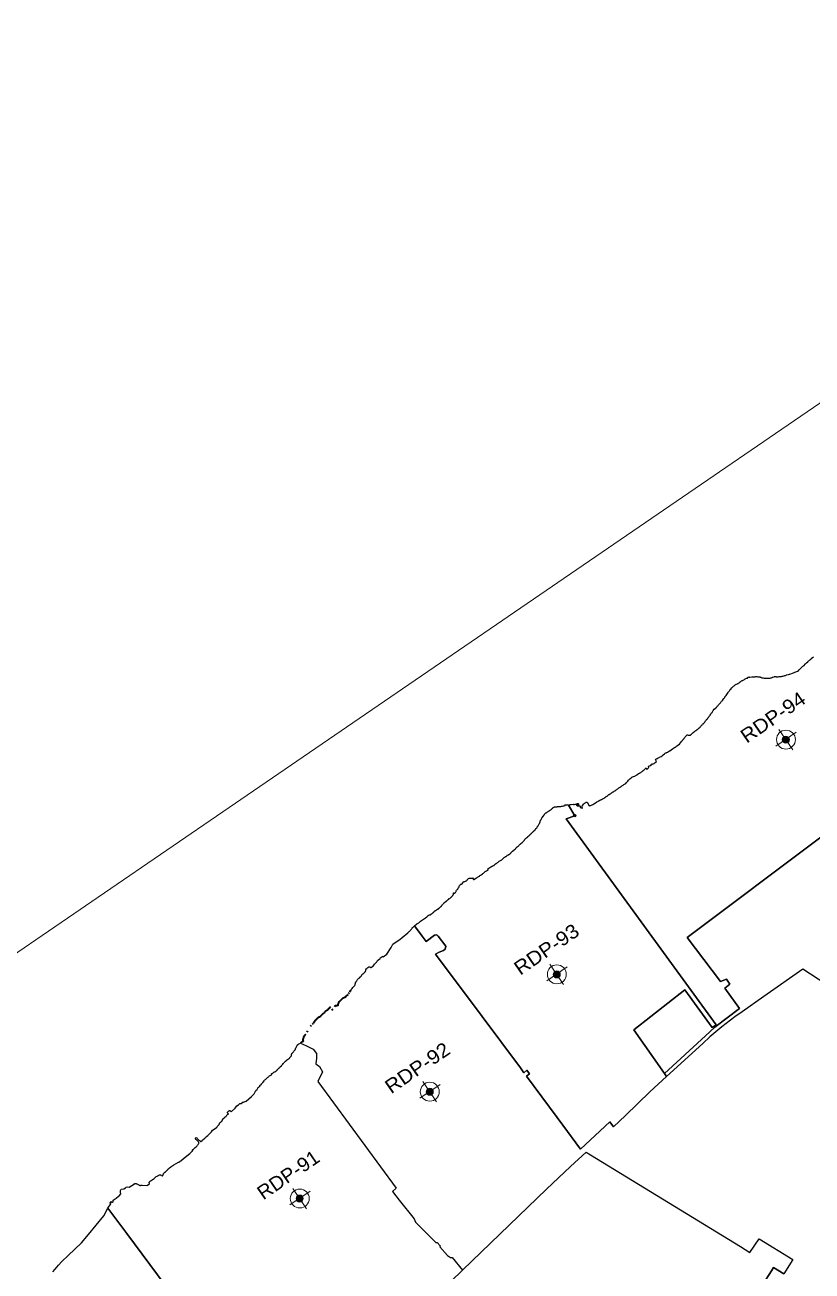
# Model space of a CAD drawing. Header units: metres. Extents: x 263924 to 318888, y 5017073 to 5064560.
# Drawn here: x 294678 to 301402, y 5053909 to 5064560 of the extents above; entities that cross this region are included whole.
import ezdxf

# ---------------------------------------------------------------- set-up
doc = ezdxf.new("R2010")
doc.units = ezdxf.units.M
doc.header["$LTSCALE"] = 38
doc.header["$PDMODE"] = 32
doc.header["$PDSIZE"] = 19
doc.linetypes.add('DOTTED', pattern=[1.5, 0.3, -1.2])
for name, color, linetype, lineweight in [('1', 7, 'Continuous', 25), ('60', 7, 'Continuous', 13), ('61', 7, 'Continuous', 13)]:
    doc.layers.add(name, color=color, linetype=linetype, lineweight=lineweight)
doc.layers.add('6', color=7, linetype='Continuous')

msp = doc.modelspace()

# ---------------------------------------------------------------- hatches: boundary and pattern name
at = {"layer": '61'}
for points in [[(301203.1, 5058468.13, 1), (301152.75, 5058433.8, 1)], [(299245.9, 5056462.22, 1), (299195.54, 5056427.89, 1)], [(298160.8, 5055459.04, 1), (298110.44, 5055424.71, 1)], [(297049.96, 5054546.07, 1), (296999.6, 5054511.74, 1)]]:
    msp.add_hatch(color=256, dxfattribs=at).paths.add_polyline_path(points)

# ---------------------------------------------------------------- linework, layer by layer
at = {"layer": '1'}
msp.add_line((299321.89, 5057892.52), (299374.36, 5057801.11), dxfattribs=at)
for points in [[(301161.39, 5058995.84), (301164.09, 5058996.74), (301169.29, 5058998.84), (301174.39, 5059000.34), (301179.39, 5059002.34), (301184.49, 5059004.34), (301200.79, 5059008.54), (301209.19, 5059010.14), (301211.79, 5059010.94), (301219.09, 5059013.64), (301235.29, 5059020.34), (301243.89, 5059023.24), (301253.99, 5059026.94), (301261.89, 5059030.24), (301271.59, 5059033.74), (301276.79, 5059035.54), (301279.29, 5059036.94), (301282.59, 5059038.64), (301284.89, 5059040.64), (301289.19, 5059046.84), (301291.69, 5059049.74), (301294.29, 5059051.84), (301314.55, 5059069.86), (301324, 5059079.77), (301332.97, 5059086.38), (301341.7, 5059095.12), (301345.95, 5059102.2), (301353.75, 5059107.63), (301365.08, 5059115.19), (301369.32, 5059120.86), (301375.23, 5059125.1), (301382.78, 5059132.42), (301390.34, 5059136.67), (301393.88, 5059143.99), (301412.53, 5059158.63)], [(303279.35, 5059097.22), (303280.95, 5058995.42), (303281.43, 5058965.08), (303244.71, 5058952.05), (303237.29, 5058992.68), (303249.81, 5058998.61), (303251.58, 5059088.43), (303197.67, 5059071.36), (303057.76, 5058984.98), (302880.21, 5058840.02), (302547.84, 5058552.37), (301488.52, 5057627.31), (300333.51, 5056759.39), (300618.68, 5056384.2), (300670.68, 5056402.9), (300698.28, 5056362.59), (300656.79, 5056328.54), (300782.6, 5056154.83), (300571.73, 5055994.97), (300490.58, 5055919.65), (300139.93, 5055597.63), (299878.93, 5055971.77), (300314.39, 5056313.89)], [(300949.69, 5058988.44), (300952.29, 5058987.94), (300954.99, 5058986.84), (300957.59, 5058986.04), (300962.59, 5058984.74), (300967.19, 5058982.74), (300972.29, 5058980.84), (300978.09, 5058979.54), (300983.89, 5058978.64), (300992.19, 5058977.74), (300999.79, 5058977.74), (301004.89, 5058977.54), (301010.49, 5058976.44), (301013.49, 5058976.34), (301019.39, 5058976.54), (301027.89, 5058976.14), (301033.59, 5058976.34), (301044.99, 5058977.34), (301050.09, 5058978.24), (301052.59, 5058979.04), (301054.99, 5058980.04), (301059.99, 5058982.74), (301062.79, 5058983.94), (301065.59, 5058984.84), (301078.39, 5058989.44), (301081.19, 5058989.84), (301087.09, 5058989.94), (301092.69, 5058989.74), (301095.59, 5058989.14), (301098.59, 5058988.24), (301101.19, 5058987.74), (301106.09, 5058987.94), (301110.99, 5058988.94), (301119.59, 5058990.44), (301127.49, 5058991.54), (301130.49, 5058991.64), (301139.19, 5058992.14), (301147.59, 5058993.34), (301153.19, 5058994.74), (301161.39, 5058995.84)], [(300590.09, 5058734.64), (300591.49, 5058736.34), (300596.09, 5058741.14), (300598.89, 5058744.54), (300601.49, 5058747.84), (300605.89, 5058752.64), (300610.29, 5058757.54), (300619.69, 5058766.94), (300622.59, 5058770.24), (300625.09, 5058773.94), (300628.99, 5058779.24), (300633.29, 5058784.24), (300638.09, 5058788.84), (300639.49, 5058790.54), (300648.99, 5058803.14), (300655.19, 5058812.34), (300657.49, 5058815.94), (300663.79, 5058824.44), (300667.59, 5058829.64), (300678.99, 5058845.94), (300684.09, 5058853.04), (300687.59, 5058858.64), (300695.49, 5058868.74), (300699.19, 5058874.34), (300700.59, 5058876.04), (300706.49, 5058882.74), (300715.99, 5058895.04), (300718.89, 5058898.04), (300723.89, 5058901.54), (300728.19, 5058906.14), (300731.49, 5058909.24), (300736.69, 5058912.64), (300744.79, 5058919.34), (300749.69, 5058923.14), (300753.09, 5058925.44), (300754.99, 5058926.34), (300763.29, 5058929.24), (300765.59, 5058929.54), (300767.79, 5058930.04), (300769.59, 5058930.94)], [(300769.59, 5058930.94), (300771.09, 5058932.34), (300772.69, 5058933.54), (300777.99, 5058937.94), (300786.69, 5058944.34), (300790.19, 5058946.64), (300791.99, 5058948.04), (300793.79, 5058949.14), (300799.29, 5058953.04), (300805.19, 5058956.34), (300809.69, 5058957.84), (300813.79, 5058959.44), (300817.79, 5058961.54), (300823.59, 5058965.34), (300831.39, 5058970.34), (300841.44, 5058975.49), (300849.89, 5058978.04), (300851.99, 5058980.14), (300853.59, 5058982.44), (300855.69, 5058984.84), (300858.29, 5058986.34), (300860.69, 5058986.74), (300863.39, 5058986.64), (300866.29, 5058985.74), (300868.89, 5058985.34), (300871.39, 5058985.54), (300887.59, 5058988.04), (300892.99, 5058988.54), (300898.69, 5058988.54), (300906.89, 5058987.74), (300912.19, 5058987.54), (300915.09, 5058988.14), (300920.89, 5058990.04), (300923.09, 5058991.44), (300925.69, 5058991.54), (300928.59, 5058991.34), (300931.09, 5058990.84), (300938.69, 5058988.84), (300941.59, 5058988.54), (300949.69, 5058988.44)], [(300478.49, 5058593.33), (300479.99, 5058595.04), (300484.49, 5058599.33), (300485.99, 5058601.54), (300486.59, 5058603.63), (300487.39, 5058605.63), (300491.09, 5058610.74), (300492.39, 5058612.33), (300493.89, 5058614.44), (300498.59, 5058619.94), (300500.89, 5058623.33), (300504.29, 5058626.74), (300507.09, 5058630.33), (300508.59, 5058631.94), (300510.29, 5058633.44), (300512.09, 5058635.54), (300516.29, 5058641.04), (300517.09, 5058643.04), (300518.49, 5058644.84), (300520.39, 5058646.84), (300522.39, 5058648.54), (300525.89, 5058654.14), (300530.89, 5058661.54), (300535.99, 5058668.84), (300540.29, 5058674.04), (300543.69, 5058679.54), (300547.29, 5058684.74), (300551.39, 5058689.94), (300555.29, 5058695.04), (300556.79, 5058699.04), (300557.89, 5058700.84), (300566.49, 5058710.64), (300575.69, 5058719.64), (300579.09, 5058721.94), (300582.79, 5058723.94), (300584.39, 5058725.24), (300585.79, 5058726.94), (300588.09, 5058730.64), (300588.99, 5058732.74), (300590.09, 5058734.64)], [(300363.19, 5058490.33), (300368.39, 5058495.53), (300369.99, 5058497.63), (300371.79, 5058498.93), (300373.99, 5058500.13), (300375.79, 5058501.93), (300377.49, 5058503.93), (300379.39, 5058505.63), (300384.59, 5058509.03), (300386.09, 5058510.93), (300387.29, 5058512.83), (300388.69, 5058514.43), (300390.39, 5058515.63), (300396.09, 5058518.63), (300397.79, 5058519.83), (300401.29, 5058522.83), (300406.69, 5058526.43), (300409.99, 5058528.83), (300411.99, 5058530.63), (300415.69, 5058533.13), (300418.99, 5058536.03), (300420.49, 5058537.73), (300425.49, 5058542.03), (300433.89, 5058548.93), (300437.29, 5058551.93), (300445.29, 5058559.23), (300448.29, 5058562.54), (300449.69, 5058564.33), (300454.29, 5058568.83), (300457.99, 5058572.74), (300459.49, 5058574.13), (300461.59, 5058575.74), (300463.79, 5058579.24), (300466.79, 5058582.94), (300469.79, 5058586.04), (300471.89, 5058587.74), (300473.39, 5058589.24), (300475.69, 5058589.54), (300477.09, 5058591.24), (300478.49, 5058593.33)], [(300087.59, 5058295.33), (300095.34, 5058299.82), (300099.69, 5058301.33), (300111.29, 5058307.83), (300120.09, 5058313.73), (300129.09, 5058321.73), (300139.69, 5058330.03), (300146.69, 5058335.43), (300153.09, 5058339.33), (300157.09, 5058339.33), (300158.79, 5058340.73), (300166.49, 5058344.63), (300175.69, 5058349.83), (300182.59, 5058354.53), (300186.59, 5058356.73), (300208.99, 5058372.33), (300226.59, 5058385.53), (300232.79, 5058387.33), (300241.89, 5058394.13), (300247.59, 5058397.73), (300267.99, 5058414.03), (300277.39, 5058423.03), (300285.19, 5058434.93), (300293.69, 5058445.43), (300295.39, 5058447.33), (300297.29, 5058449.13), (300303.39, 5058456.33), (300304.89, 5058458.43), (300307.69, 5058461.53), (300310.19, 5058465.23), (300314.49, 5058470.53), (300317.99, 5058474.03), (300323.99, 5058480.43), (300327.69, 5058485.83), (300329.09, 5058487.33), (300334.29, 5058492.23), (300338.39, 5058492.53), (300343.89, 5058490.53), (300357.49, 5058488.43), (300363.19, 5058490.33)], [(299886.49, 5058140.23), (299891.39, 5058142.93), (299896.19, 5058145.83), (299901.19, 5058148.13), (299903.59, 5058149.53), (299905.89, 5058151.13), (299916.79, 5058160.43), (299919.19, 5058161.63), (299926.99, 5058164.23), (299929.59, 5058165.33), (299933.69, 5058168.03), (299938.39, 5058170.93), (299945.29, 5058175.73), (299949.69, 5058179.53), (299955.99, 5058185.63), (299958.39, 5058187.43), (299960.99, 5058188.93), (299963.29, 5058190.53), (299973.39, 5058198.93), (299978.99, 5058204.53), (299985.24, 5058209.18), (299991.59, 5058197.13), (300007.99, 5058212.53), (300003.99, 5058221.03), (300010.79, 5058227.03), (300021.59, 5058231.23), (300022.79, 5058228.53), (300028.59, 5058235.83), (300034.49, 5058240.93), (300032.39, 5058245.93), (300034.79, 5058247.13), (300038.19, 5058240.53), (300052.09, 5058248.83), (300060.09, 5058255.13), (300061.89, 5058256.13), (300072.19, 5058264.33), (300065.39, 5058281.73), (300067.79, 5058283.93), (300079.39, 5058290.83), (300087.59, 5058295.33)], [(299709.09, 5058010.03), (299711.69, 5058011.33), (299716.79, 5058013.33), (299718.86, 5058014.67), (299722.19, 5058017.43), (299728.59, 5058021.83), (299732.89, 5058025.23), (299735.89, 5058026.93), (299743.69, 5058032.33), (299751.59, 5058038.33), (299757.69, 5058042.53), (299764.09, 5058046.53), (299766.19, 5058048.23), (299772.09, 5058052.13), (299776.39, 5058055.23), (299781.29, 5058058.23), (299787.69, 5058062.73), (299793.59, 5058067.23), (299797.99, 5058069.93), (299800.19, 5058071.43), (299805.39, 5058074.63), (299807.49, 5058075.53), (299809.39, 5058077.43), (299816.79, 5058085.23), (299822.59, 5058091.93), (299826.99, 5058097.73), (299833.89, 5058104.93), (299835.29, 5058106.73), (299839.29, 5058111.53), (299840.99, 5058113.03), (299844.89, 5058116.03), (299847.19, 5058117.33), (299854.19, 5058122.33), (299856.29, 5058124.13), (299858.29, 5058126.13), (299862.49, 5058129.63), (299867.59, 5058132.93), (299870.39, 5058134.33), (299875.89, 5058136.63), (299886.49, 5058140.23)], [(299553.59, 5057911.72), (299555.7, 5057913.12), (299557.7, 5057915.22), (299562.09, 5057917.92), (299564.09, 5057919.42), (299571.4, 5057923.73), (299575.79, 5057926.53), (299578.29, 5057927.93), (299581.4, 5057928.63), (299588.19, 5057932.93), (299598.09, 5057937.43), (299600.49, 5057938.73), (299605.49, 5057940.73), (299608.59, 5057941.23), (299613.39, 5057944.53), (299618.29, 5057947.93), (299621.39, 5057948.83), (299624.89, 5057951.03), (299630.99, 5057956.03), (299633.19, 5057957.53), (299637.69, 5057960.13), (299641.69, 5057963.73), (299643.59, 5057965.03), (299650.29, 5057969.13), (299651.59, 5057970.83), (299653.59, 5057972.33), (299655.89, 5057973.63), (299666.89, 5057981.23), (299670.79, 5057983.53), (299675.39, 5057986.83), (299677.79, 5057988.33), (299680.09, 5057989.33), (299682.39, 5057990.63), (299686.99, 5057994.33), (299689.49, 5057995.93), (299693.59, 5057998.83), (299697.39, 5058002.03), (299702.39, 5058004.93), (299704.19, 5058006.43), (299709.09, 5058010.03)], [(299053.09, 5057703.62), (299054, 5057705.82), (299055.5, 5057707.72), (299056.9, 5057710.12), (299059.7, 5057713.82), (299061.2, 5057715.32), (299068, 5057724.82), (299068.59, 5057727.32), (299071.2, 5057732.22), (299073.79, 5057735.92), (299074.5, 5057738.22), (299075.4, 5057740.32), (299078.2, 5057749.62), (299079.59, 5057751.72), (299079.5, 5057753.92), (299080.4, 5057756.22), (299082.5, 5057760.62), (299083.4, 5057762.82), (299084.59, 5057765.02), (299086.09, 5057766.72), (299087.5, 5057768.92), (299090.29, 5057775.62), (299092.5, 5057779.62), (299093.5, 5057781.72), (299094.2, 5057783.82), (299095.5, 5057785.72), (299098.5, 5057789.62), (299104.4, 5057796.12), (299107.2, 5057798.62), (299108.7, 5057801.52), (299110, 5057803.32), (299110.9, 5057805.22), (299112.29, 5057807.12), (299113.5, 5057809.32), (299115.09, 5057811.72), (299116.7, 5057813.72), (299119.79, 5057817.02), (299120.9, 5057818.82), (299123.79, 5057822.02), (299127.59, 5057825.02)], [(299127.59, 5057825.02), (299129.79, 5057826.22), (299132.2, 5057827.62), (299134.29, 5057828.42), (299136.7, 5057829.62), (299138.5, 5057830.82), (299141.79, 5057833.92), (299146.89, 5057837.92), (299150.89, 5057840.52), (299154.59, 5057842.42), (299159.89, 5057845.52), (299161.99, 5057846.92), (299164.89, 5057848.02), (299170.19, 5057851.62), (299175.89, 5057855.82), (299177.39, 5057857.92), (299178.79, 5057859.42), (299182.49, 5057862.62), (299185.89, 5057865.92), (299187.59, 5057867.82), (299190.49, 5057870.72), (299192.19, 5057872.02), (299193.69, 5057873.52), (299195.79, 5057874.62), (299198.19, 5057875.62), (299200.99, 5057876.12), (299203.79, 5057876.22), (299208.59, 5057876.22), (299215.79, 5057877.12), (299218.39, 5057877.72), (299221.29, 5057877.52), (299223.29, 5057878.32), (299225.29, 5057878.62), (299229.49, 5057878.52), (299232.19, 5057879.02), (299234.29, 5057879.02), (299239.29, 5057879.72), (299241.49, 5057879.52), (299245.39, 5057879.52), (299247.69, 5057879.92)], [(299247.69, 5057879.92), (299252.29, 5057879.12), (299254.49, 5057879.62), (299262.29, 5057881.72), (299269.69, 5057883.42), (299277.89, 5057884.42), (299285.09, 5057886.62), (299292.29, 5057889.02), (299288.59, 5057894.02), (299294.49, 5057894.72), (299299.69, 5057894.92), (299302.69, 5057894.52), (299305.39, 5057893.82), (299308.09, 5057893.92), (299310.69, 5057894.42), (299312.99, 5057894.12), (299315.09, 5057893.42), (299317.49, 5057892.72), (299319.69, 5057892.42), (299321.89, 5057892.52)], [(300314.39, 5056313.89), (300548.32, 5055990.66), (300581.44, 5056014.65), (299302.36, 5057773.46), (299374.36, 5057801.11), (299321.89, 5057892.52), (299327.79, 5057893.52), (299332.59, 5057894.92), (299335.29, 5057895.72), (299338.09, 5057896.32), (299343.99, 5057897.92), (299360.09, 5057899.32), (299363.69, 5057898.32), (299366.59, 5057897.82), (299369.29, 5057897.72), (299371.99, 5057898.02), (299377.59, 5057899.12), (299383.39, 5057900.72), (299388.89, 5057902.22), (299391.29, 5057903.02), (299393.49, 5057904.02), (299398.39, 5057905.52), (299400.79, 5057905.82), (299404.09, 5057905.22), (299405.99, 5057902.92), (299406.09, 5057899.82), (299406.49, 5057895.02), (299405.99, 5057891.42), (299403.89, 5057890.62), (299401.29, 5057891.82), (299400.29, 5057893.82), (299398.59, 5057896.52), (299395.59, 5057897.72), (299392.99, 5057897.52), (299390.69, 5057895.82), (299390.19, 5057893.52), (299390.79, 5057891.02), (299392.39, 5057888.82), (299394.69, 5057886.82), (299397.09, 5057885.82)], [(299397.09, 5057885.82), (299405, 5057884.32), (299410, 5057884.52), (299412.9, 5057884.72), (299415.5, 5057885.22), (299418.2, 5057884.92), (299420.4, 5057882.82), (299421, 5057879.92), (299420.79, 5057876.52), (299421.7, 5057873.72), (299423.79, 5057871.52), (299426.2, 5057869.72), (299431.4, 5057867.12), (299436.5, 5057866.02), (299439.5, 5057867.12), (299439.7, 5057869.42), (299438.9, 5057875.52), (299438.4, 5057878.02), (299438.2, 5057880.53), (299438.7, 5057883.22), (299440.29, 5057888.22), (299441.4, 5057890.42), (299442.9, 5057892.72), (299449.79, 5057900.62), (299456.09, 5057906.22), (299460.69, 5057909.83), (299462.99, 5057911.33), (299470.39, 5057915.03), (299472.89, 5057915.83), (299477.69, 5057916.22), (299479.99, 5057915.92), (299496.9, 5057885.03), (299505.9, 5057888.53), (299508.5, 5057889.33), (299516.9, 5057891.42), (299529.9, 5057896.03), (299532.09, 5057897.33), (299538.2, 5057902.03), (299551, 5057910.72), (299553.59, 5057911.72)], [(299374.36, 5057801.11), (299302.36, 5057773.46), (300581.44, 5056014.65)], [(298944.5, 5057592.22), (298945.2, 5057594.12), (298947.2, 5057595.92), (298948.7, 5057597.72), (298951, 5057601.32), (298954.9, 5057605.72), (298958.8, 5057608.92), (298961.1, 5057611.12), (298967.3, 5057615.42), (298969.1, 5057616.72), (298970.9, 5057618.72), (298973.1, 5057620.72), (298974.6, 5057622.42), (298978.2, 5057625.82), (298980.2, 5057627.42), (298982.4, 5057628.82), (298983.9, 5057630.32), (298986.2, 5057632.22), (298988, 5057634.42), (298990.5, 5057636.82), (298992.9, 5057639.52), (298995.1, 5057641.42), (298997.5, 5057643.22), (298999.4, 5057645.42), (299002.3, 5057647.82), (299003.6, 5057649.42), (299008.3, 5057653.92), (299009.8, 5057656.32), (299015.8, 5057661.22), (299017.6, 5057662.92), (299021.7, 5057667.22), (299027.3, 5057672.82), (299029, 5057674.62), (299032, 5057679.02), (299038.4, 5057684.22), (299039.5, 5057686.42), (299040.79, 5057688.12), (299043.09, 5057691.42), (299049.7, 5057698.12), (299053.09, 5057703.62)], [(300139.93, 5055597.63), (300490.58, 5055919.65), (300571.73, 5055994.97), (300782.6, 5056154.83), (300656.79, 5056328.54), (300698.28, 5056362.59), (300670.68, 5056402.9), (300618.68, 5056384.2), (300333.51, 5056759.39), (301488.52, 5057627.31)], [(298790.9, 5057454.72), (298793.5, 5057457.52), (298797.4, 5057461.42), (298800.8, 5057465.72), (298802.1, 5057464.02), (298827.4, 5057482.22), (298829.1, 5057483.92), (298831.8, 5057486.22), (298836.5, 5057491.22), (298843.5, 5057496.92), (298853.8, 5057506.22), (298855.7, 5057508.22), (298860.1, 5057512.02), (298868.8, 5057519.52), (298870.5, 5057521.82), (298872.5, 5057523.92), (298878, 5057529.12), (298880.2, 5057531.32), (298883.9, 5057534.52), (298885.8, 5057535.72), (298891.3, 5057540.32), (298893.4, 5057542.32), (298896.1, 5057545.42), (298900.6, 5057549.12), (298902.5, 5057552.42), (298904.5, 5057553.82), (298907.2, 5057556.72), (298909.9, 5057558.72), (298912, 5057560.02), (298915.4, 5057563.42), (298917.2, 5057565.52), (298919.1, 5057567.42), (298923.2, 5057570.42), (298926.6, 5057571.72), (298928.9, 5057573.62), (298932, 5057576.92), (298939.8, 5057585.12), (298941.6, 5057588.12), (298942.9, 5057590.62), (298944.5, 5057592.22)], [(298608.3, 5057324.22), (298616.2, 5057327.92), (298621.1, 5057330.62), (298629.3, 5057336.62), (298632.6, 5057336.22), (298634.4, 5057338.22), (298636, 5057340.82), (298632.4, 5057346.02), (298666.3, 5057370.12), (298667.5, 5057368.42), (298671.5, 5057370.32), (298674.3, 5057371.42), (298676.8, 5057372.72), (298678.9, 5057374.42), (298680.8, 5057376.32), (298685.5, 5057379.52), (298690.5, 5057382.32), (298692.7, 5057383.92), (298693.8, 5057386.62), (298695.4, 5057388.22), (298698, 5057388.72), (298700.6, 5057389.72), (298703.1, 5057391.52), (298705.4, 5057393.62), (298714.9, 5057400.82), (298719.3, 5057404.42), (298725.4, 5057409.92), (298727.5, 5057411.62), (298734.3, 5057416.02), (298741.3, 5057419.82), (298746.2, 5057422.32), (298750.8, 5057425.12), (298759.5, 5057431.72), (298765.6, 5057437.22), (298771.6, 5057442.92), (298778.1, 5057447.82), (298782.9, 5057451.22), (298785.4, 5057451.92), (298787.9, 5057452.92), (298790.9, 5057454.72)], [(298431.2, 5057239.01), (298433.6, 5057240.21), (298440.9, 5057242.91), (298446.3, 5057244.61), (298449, 5057245.81), (298450.9, 5057247.01), (298452.8, 5057248.81), (298454.7, 5057250.91), (298456.3, 5057253.21), (298458.2, 5057255.41), (298460.4, 5057257.51), (298462.3, 5057259.81), (298463.9, 5057262.31), (298466.1, 5057264.21), (298471.3, 5057266.91), (298473.5, 5057267.71), (298478.9, 5057268.01), (298483.9, 5057268.71), (298491.7, 5057268.81), (298497.3, 5057268.71), (298499.8, 5057269.02), (298508.3, 5057257.12), (298511.7, 5057257.31), (298535.2, 5057271.21), (298540.4, 5057274.52), (298543.2, 5057276.02), (298548.1, 5057278.62), (298553.3, 5057282.02), (298559.5, 5057284.62), (298564.4, 5057289.31), (298571.3, 5057293.42), (298575.6, 5057296.31), (298583.2, 5057301.02), (298588.1, 5057304.52), (298590.2, 5057306.42), (298593.7, 5057310.31), (298597.4, 5057314.22), (298602.9, 5057319.82), (298606.5, 5057323.02), (298608.3, 5057324.22)], [(298344.5, 5057139.01), (298346.6, 5057137.81), (298348.7, 5057139.41), (298352.2, 5057141.61), (298356.2, 5057146.11), (298359.8, 5057149.81), (298360.2, 5057153.21), (298362, 5057159.31), (298364.5, 5057164.81), (298367, 5057167.11), (298368.4, 5057169.01), (298372.1, 5057171.91), (298374.4, 5057173.91), (298376, 5057175.91), (298378.4, 5057180.71), (298379.9, 5057183.41), (298381.5, 5057185.81), (298383.3, 5057188.11), (298386.7, 5057193.11), (298386.7, 5057195.91), (298387.4, 5057198.91), (298390.5, 5057203.41), (298393.9, 5057207.41), (298397.2, 5057211.81), (298399, 5057213.71), (298401.4, 5057215.71), (298403.5, 5057215.51), (298405.8, 5057214.41), (298408.8, 5057216.21), (298412.6, 5057220.31), (298417.5, 5057227.01), (298418.1, 5057229.11), (298419.3, 5057230.91), (298421.7, 5057235.51), (298423.1, 5057237.61), (298425.3, 5057238.51), (298425, 5057235.01), (298427.1, 5057235.71), (298429, 5057237.41), (298431.2, 5057239.01)], [(298236.6, 5057031.11), (298239.2, 5057034.11), (298242.5, 5057039.21), (298247.5, 5057043.31), (298251, 5057046.71), (298253.5, 5057051.51), (298255.1, 5057053.41), (298257.3, 5057055.51), (298259, 5057057.41), (298263.3, 5057060.61), (298264.7, 5057062.31), (298271.9, 5057067.11), (298275.9, 5057070.61), (298277.9, 5057072.01), (298283.7, 5057076.61), (298285.7, 5057078.71), (298287.8, 5057080.61), (298290.2, 5057081.91), (298292.2, 5057084.51), (298295.2, 5057086.51), (298301.3, 5057092.51), (298303.3, 5057091.31), (298306.6, 5057094.41), (298310.2, 5057097.41), (298312.2, 5057098.71), (298317.1, 5057102.51), (298318.9, 5057104.11), (298321.6, 5057107.31), (298323.4, 5057108.81), (298325.5, 5057110.91), (298331.4, 5057117.61), (298334.1, 5057121.51), (298337.8, 5057126.31), (298339, 5057128.61), (298339.6, 5057131.21), (298339.6, 5057133.91), (298338.2, 5057139.61), (298339, 5057141.71), (298341.4, 5057141.21), (298344.5, 5057139.01)], [(298134.1, 5056952.51), (298136.3, 5056952.91), (298138.7, 5056954.81), (298141.6, 5056955.41), (298147.3, 5056961.11), (298149.2, 5056962.11), (298153.83, 5056963.34), (298156.3, 5056964.41), (298158.3, 5056966.91), (298160.5, 5056969.01), (298164.3, 5056973.11), (298167.3, 5056974.91), (298169.6, 5056977.41), (298171.6, 5056980.41), (298174.4, 5056981.91), (298176.7, 5056984.11), (298177.5, 5056986.01), (298180.8, 5056988.61), (298183.4, 5056990.91), (298186.6, 5056992.31), (298188.7, 5056992.91), (298191.8, 5056994.61), (298194, 5056996.41), (298196.1, 5056997.01), (298197.7, 5056998.51), (298200, 5056999.91), (298203.1, 5057001.31), (298206.7, 5057003.41), (298209.5, 5057006.01), (298211.7, 5057008.31), (298214, 5057010.21), (298216.2, 5057011.61), (298218.2, 5057013.21), (298222.7, 5057017.71), (298225.4, 5057020.01), (298227.9, 5057021.21), (298231, 5057024.11), (298233.4, 5057026.11), (298235.5, 5057028.61), (298236.6, 5057031.11)], [(300314.39, 5056313.89), (299878.93, 5055971.77), (300139.93, 5055597.63), (300157.19, 5055572.88), (300015.91, 5055441.15), (299807.92, 5055238.54), (299704.79, 5055143.1), (299674.22, 5055183.46), (299424.65, 5054950.93), (299272.28, 5055156.74), (299222.93, 5055223.3), (298961.14, 5055574.54), (298987.55, 5055596.05), (298966.52, 5055625.44), (298938.38, 5055602.69), (298910.41, 5055645.43), (298582.56, 5056085.34), (298185.28, 5056616.47), (298216.56, 5056636.11), (298253.88, 5056649.8), (298266.53, 5056659.6), (298272.33, 5056686.56), (298208.17, 5056772.21), (298195.38, 5056781.85), (298176.69, 5056780.99), (298104.5, 5056726.11), (298071.36, 5056770.53), (298006.08, 5056859.45), (298026.5, 5056877.51), (298032.4, 5056881.31), (298041.4, 5056887.01), (298057.7, 5056898.61), (298098.4, 5056927.41), (298110.6, 5056937.51), (298120.3, 5056945.61), (298122.6, 5056947.41), (298124.4, 5056949.31), (298130.2, 5056953.51), (298132.7, 5056954.21), (298134.1, 5056952.51)], [(297638.5, 5056505.8), (297640.7, 5056507.2), (297643.4, 5056508.5), (297647.4, 5056511.8), (297650.1, 5056513.7), (297653.4, 5056515.9), (297665.1, 5056532.9), (297668.5, 5056539.2), (297683.9, 5056553.6), (297689.7, 5056563.3), (297713.6, 5056579.9), (297710.2, 5056584.5), (297733.8, 5056600.5), (297737, 5056596.2), (297770.1, 5056619.21), (297807.3, 5056674.21), (297821.9, 5056704.21), (297858, 5056727.81), (297879.1, 5056743.91), (297901, 5056759.61), (297949.5, 5056801.41), (297954.2, 5056806.11), (297957.1, 5056808.11), (297960.9, 5056811.71), (297964.9, 5056815.01), (297969.3, 5056819.61), (297971, 5056821.81), (297972.3, 5056824.01), (297973.9, 5056825.71), (297975.9, 5056828.61), (297979.1, 5056832.91), (297982.1, 5056836.51), (297983.7, 5056838.51), (297985.4, 5056840.61), (297987, 5056842.91), (297988.9, 5056845.21), (297991.1, 5056846.21), (298006.08, 5056859.45), (298071.36, 5056770.53), (298104.5, 5056726.11)], [(298104.5, 5056726.11), (298176.69, 5056780.99), (298195.38, 5056781.85), (298208.17, 5056772.21), (298272.33, 5056686.56), (298266.53, 5056659.6), (298253.88, 5056649.8), (298216.56, 5056636.11), (298185.28, 5056616.47), (298582.56, 5056085.34), (298910.41, 5055645.43), (298938.38, 5055602.69), (298966.52, 5055625.44), (298987.55, 5055596.05), (298961.14, 5055574.54), (299222.93, 5055223.3), (299272.28, 5055156.74), (299424.65, 5054950.93), (299674.22, 5055183.46), (299704.79, 5055143.1)], [(297555.7, 5056438.5), (297556.5, 5056440.9), (297557.4, 5056443.2), (297559.1, 5056445.1), (297561.2, 5056446.8), (297563.62, 5056448.48), (297565.8, 5056450.1), (297568.1, 5056452.1), (297570.8, 5056453.7), (297573.5, 5056455.6), (297579.5, 5056461.5), (297580.9, 5056463.8), (297584.6, 5056466.2), (297585.4, 5056468.5), (297588.5, 5056472.7), (297589.8, 5056475.5), (297590.5, 5056478.4), (297590.6, 5056481.1), (297589.5, 5056483.6), (297588.1, 5056485.7), (297587.4, 5056488.1), (297588.5, 5056490.7), (297591, 5056492.4), (297593.3, 5056492.7), (297595.5, 5056493.3), (297600, 5056496), (297602, 5056498), (297603.8, 5056500.3), (297607.7, 5056503), (297609.6, 5056505.1), (297611.5, 5056506.7), (297613.5, 5056508.1), (297615.6, 5056509.2), (297617.8, 5056510), (297620.8, 5056510.1), (297623.1, 5056509.4), (297630.3, 5056504.9), (297633.3, 5056504.1), (297636.4, 5056504.2), (297638.5, 5056505.8)], [(303141.62, 5055302.75), (301322.72, 5056489.2), (300989.71, 5056255.16), (300803.96, 5056125.33), (300742.14, 5056082.12), (300631.18, 5055996.53), (300529.72, 5055910.56), (300469.27, 5055855.51), (300157.19, 5055572.88), (300139.93, 5055597.63)], [(297460.5, 5056311.2), (297463.7, 5056315.3), (297467.1, 5056318.5), (297469.2, 5056320.3), (297473.6, 5056325.4), (297479.5, 5056333.3), (297481.7, 5056335.3), (297485.5, 5056339.1), (297490, 5056344), (297491.9, 5056346.4), (297493.6, 5056348.2), (297497.3, 5056351.5), (297498.6, 5056354.4), (297498.9, 5056358.1), (297499.3, 5056360.3), (297499.1, 5056364.2), (297500.4, 5056366.7), (297501.2, 5056369.3), (297501.7, 5056376.1), (297504.43, 5056379.39), (297506.7, 5056383.2), (297509.1, 5056385.4), (297511, 5056387.7), (297512.4, 5056389.7), (297515.3, 5056395), (297519.5, 5056401), (297522.6, 5056404.9), (297528.1, 5056409.9), (297532.9, 5056413.5), (297536.7, 5056417.2), (297538.2, 5056419.1), (297539.4, 5056421.3), (297541.3, 5056423.2), (297543.7, 5056424.6), (297546.1, 5056425.3), (297548.3, 5056426.8), (297550.3, 5056429.1), (297551.9, 5056431.7), (297553.2, 5056434.4), (297555.7, 5056438.5)], [(300581.44, 5056014.65), (300548.32, 5055990.66), (300314.39, 5056313.89)], [(296972.5, 5055783.99), (296974.9, 5055789.29), (296976.4, 5055791.59), (296977.9, 5055793.09), (296985.1, 5055798.89), (296986.8, 5055802.59), (296988.2, 5055804.99), (296989.6, 5055808.49), (296989.6, 5055811.89), (296991.5, 5055813.69), (296995.48, 5055823), (296997.5, 5055827.09), (297000.1, 5055831.39), (297001.7, 5055834.7), (297002.9, 5055836.59), (297006.4, 5055840.5), (297007.3, 5055843), (297008.6, 5055845.2), (297011, 5055847.2), (297013.5, 5055848.79), (297018.7, 5055851.09), (297026.8, 5055854.7), (297032, 5055857.59), (297083.61, 5055833.95), (297139.3, 5055806.09), (297167.14, 5055768.94), (297169.46, 5055729.47), (297162.5, 5055680.71), (297194.99, 5055657.49), (297220.51, 5055611.05), (297178.74, 5055529.79), (297850.03, 5054619.02), (297816.29, 5054590.38), (297873.74, 5054514.67), (298002.64, 5054354.84), (298013.85, 5054328.2), (298187.6, 5054154.35), (298198.81, 5054154.35), (298224.03, 5054126.31), (298222.63, 5054116.49)], [(296869.7, 5055659.69), (296870.6, 5055663.69), (296869.8, 5055667.59), (296871.1, 5055671.89), (296873.6, 5055670.79), (296875, 5055672.69), (296876.7, 5055674.59), (296878.9, 5055675.79), (296881.3, 5055678.99), (296881.4, 5055681.49), (296880.8, 5055683.99), (296883.2, 5055682.89), (296886.1, 5055683.49), (296889.2, 5055688.39), (296890.7, 5055689.79), (296893.4, 5055691.89), (296897.9, 5055696.89), (296902.1, 5055700.39), (296905.3, 5055703.89), (296907.4, 5055705.19), (296908.8, 5055706.79), (296910.9, 5055709.79), (296913.3, 5055712.19), (296918.3, 5055714.59), (296921.8, 5055717.09), (296929.3, 5055721.99), (296935.7, 5055726.69), (296937.1, 5055728.59), (296939.3, 5055732.69), (296940.7, 5055734.49), (296945.9, 5055739.29), (296948.7, 5055743.09), (296954, 5055749.49), (296955.5, 5055762.59), (296957.2, 5055766.39), (296958.5, 5055768.39), (296962.8, 5055772.29), (296964.4, 5055774.19), (296966.7, 5055778.09), (296972.5, 5055783.99)], [(296759.1, 5055571.39), (296760.8, 5055573.29), (296762.9, 5055575.09), (296765.2, 5055576.79), (296767.7, 5055578.29), (296772.8, 5055580.39), (296780.5, 5055582.79), (296781.9, 5055584.89), (296783.4, 5055588.19), (296784.1, 5055590.19), (296784.7, 5055594.59), (296786.8, 5055596.69), (296788.8, 5055597.29), (296791.2, 5055598.99), (296796, 5055601.89), (296798.1, 5055604.39), (296800.3, 5055605.39), (296803.7, 5055608.49), (296812.2, 5055612.39), (296814, 5055615.49), (296817.8, 5055614.99), (296819.9, 5055616.29), (296824.6, 5055620.79), (296826.9, 5055622.39), (296829.6, 5055624.99), (296831.1, 5055627.29), (296833.4, 5055629.39), (296834.2, 5055632.59), (296836.4, 5055631.69), (296838.1, 5055633.69), (296839.1, 5055635.49), (296842.2, 5055638.99), (296844.4, 5055640.29), (296846.9, 5055646.79), (296851, 5055646.79), (296855.8, 5055648.89), (296857.5, 5055652.59), (296858.1, 5055656.09), (296861, 5055659.19), (296869.7, 5055659.69)], [(296545, 5055352.89), (296566.9, 5055362.19), (296613.8, 5055400.49), (296634.7, 5055423.49), (296650.2, 5055453.09), (296664, 5055464.89), (296662, 5055467.29), (296666, 5055473.69), (296667.2, 5055475.29), (296673.4, 5055480.39), (296675.4, 5055482.39), (296686.1, 5055492.89), (296685, 5055496.29), (296685.5, 5055498.49), (296688, 5055499.59), (296691, 5055499.89), (296693.5, 5055500.89), (296695.9, 5055502.59), (296697.3, 5055505.29), (296697.9, 5055507.49), (296699.3, 5055510.09), (296700.9, 5055512.39), (296703, 5055514.59), (296704.5, 5055516.69), (296706.4, 5055518.39), (296709.6, 5055521.89), (296711.3, 5055524.19), (296715.2, 5055527.79), (296720.7, 5055535.09), (296725.2, 5055539.59), (296727.9, 5055543.09), (296731.5, 5055546.79), (296733.4, 5055547.99), (296736.4, 5055550.89), (296745.5, 5055558.99), (296747.4, 5055561.09), (296749.5, 5055562.79), (296750.9, 5055564.39), (296755, 5055567.79), (296759.1, 5055571.39)], [(296365.8, 5055203.39), (296372.2, 5055210.29), (296373.5, 5055212.29), (296376, 5055214.89), (296378.4, 5055216.19), (296379.3, 5055218.19), (296384.3, 5055222.19), (296386.8, 5055224.89), (296389.5, 5055226.99), (296391.6, 5055227.09), (296395.7, 5055231.19), (296397.4, 5055233.89), (296398.4, 5055236.49), (296401.8, 5055241.79), (296406, 5055246.69), (296408.2, 5055248.09), (296411.7, 5055249.49), (296414.4, 5055251.39), (296415.9, 5055253.39), (296414.6, 5055255.59), (296412, 5055257.29), (296410.4, 5055259.69), (296409.5, 5055262.59), (296409.4, 5055265.19), (296409.6, 5055267.19), (296411.9, 5055272.59), (296413.8, 5055274.49), (296416.5, 5055276.59), (296421.4, 5055279.69), (296423.4, 5055281.29), (296425.6, 5055282.59), (296429.5, 5055282.09), (296438.8, 5055271.49), (296475, 5055300.49), (296489.2, 5055320.79), (296502.8, 5055330.39), (296513.6, 5055340.49), (296525.9, 5055342.69), (296542.1, 5055356.79), (296545, 5055352.89)], [(296152.6, 5055040.08), (296158.1, 5055033.69), (296161.8, 5055030.99), (296162.7, 5055029.08), (296164.7, 5055027.58), (296170, 5055024.88), (296174, 5055021.49), (296175.6, 5055019.79), (296176.5, 5055017.79), (296179.6, 5055016.08), (296192.5, 5055025.08), (296200.6, 5055032.69), (296213.5, 5055044.19), (296217.3, 5055048.38), (296229.9, 5055060.38), (296239, 5055068.29), (296243.6, 5055069.88), (296271.6, 5055100.59), (296281.3, 5055113.99), (296319.9, 5055139.29), (296317.3, 5055142.49), (296333.8, 5055159.59), (296336, 5055162.69), (296337.6, 5055164.19), (296339.4, 5055166.69), (296339.5, 5055169.49), (296340, 5055172.19), (296341.6, 5055173.89), (296343.2, 5055175.29), (296345.6, 5055178.39), (296349.9, 5055181.89), (296352.7, 5055184.29), (296354.6, 5055186.59), (296356.7, 5055188.19), (296358.8, 5055190.09), (296360.6, 5055192.49), (296364.1, 5055195.89), (296365.5, 5055198.09), (296366.1, 5055200.89), (296365.8, 5055203.39)], [(296110.9, 5054937.78), (296112.8, 5054939.48), (296110.5, 5054941.18), (296109.9, 5054945.18), (296111.3, 5054947.48), (296113.7, 5054947.28), (296118.4, 5054952.58), (296124.3, 5054957.78), (296130.2, 5054963.08), (296132.1, 5054964.58), (296140.4, 5054972.48), (296142.8, 5054974.48), (296148.2, 5054979.58), (296152.4, 5054984.68), (296154.7, 5054987.08), (296155.8, 5054988.78), (296157.7, 5054990.68), (296160.8, 5054996.49), (296162.5, 5055000.69), (296162.5, 5055005.99), (296162, 5055008.79), (296160, 5055013.88), (296157.2, 5055016.79), (296156, 5055018.79), (296152.5, 5055022.49), (296148.1, 5055026.29), (296146.4, 5055028.08), (296143.6, 5055029.88), (296138.4, 5055034.88), (296134.8, 5055039.08), (296133.7, 5055041.19), (296133.5, 5055043.99), (296135.07, 5055045.99), (296138.7, 5055049.49), (296139.5, 5055051.38), (296141.9, 5055050.88), (296144.6, 5055048.38), (296146.7, 5055046.88), (296149.2, 5055044.69), (296152.6, 5055040.08)], [(295879.99, 5054758.68), (295881.59, 5054761.28), (295883.09, 5054762.88), (295885.79, 5054765.18), (295887.19, 5054766.68), (295894.09, 5054772.18), (295898, 5054775.68), (295899.79, 5054777.88), (295904.4, 5054781.98), (295905, 5054784.78), (295906.7, 5054786.18), (295908.7, 5054786.28), (295913.9, 5054792.08), (295916.29, 5054793.88), (295917.9, 5054795.38), (295920.59, 5054796.48), (295923.09, 5054798.38), (295927.29, 5054801.28), (295929.09, 5054803.18), (295931, 5054805.58), (295933.9, 5054806.38), (295937.5, 5054807.98), (295942.09, 5054810.98), (295944.4, 5054813.08), (295946.9, 5054815.68), (295949.7, 5054817.78), (295990.8, 5054840.38), (295993.3, 5054840.48), (295995.9, 5054841.38), (295998.2, 5054843.18), (296002.8, 5054845.78), (296005.1, 5054847.48), (296009.4, 5054851.88), (296032.4, 5054870.58), (296086.9, 5054915.08), (296092.2, 5054919.78), (296094.4, 5054922.08), (296100.5, 5054927.78), (296106.5, 5054932.98), (296110.9, 5054937.78)], [(298032.38, 5053543.63), (298415.41, 5053916), (299132.71, 5054609.23), (299339.44, 5054801.99), (299471.19, 5054924.84), (299507.71, 5054902.51), (300790.4, 5054118.1), (300871.14, 5054067.25), (300950.32, 5054184.8), (301236.02, 5054008.71), (301161, 5053886.36), (301072.67, 5053940.83), (301054.76, 5053910.61), (300918.94, 5053696.77)], [(295765.99, 5054689.68), (295769.89, 5054691.88), (295771.39, 5054694.38), (295773.39, 5054695.18), (295780.79, 5054699.98), (295785.09, 5054703.28), (295788.69, 5054707.48), (295793.39, 5054710.58), (295799.69, 5054716.28), (295806.99, 5054720.88), (295811.09, 5054722.38), (295813.49, 5054723.18), (295818.09, 5054726.38), (295822.69, 5054729.28), (295826.09, 5054731.18), (295828.19, 5054731.78), (295832.59, 5054732.58), (295834.69, 5054732.18), (295836.99, 5054730.48), (295842.59, 5054727.08), (295845.69, 5054727.88), (295847.49, 5054726.68), (295848.59, 5054724.18), (295849.69, 5054722.28), (295853.69, 5054722.88), (295855.69, 5054724.78), (295856.89, 5054728.48), (295857.49, 5054731.28), (295857.29, 5054734.18), (295859.49, 5054735.18), (295860.69, 5054737.18), (295861.39, 5054739.28), (295862.69, 5054741.98), (295863.39, 5054744.68), (295867.09, 5054747.78), (295869.69, 5054751.28), (295870.59, 5054753.78), (295875.29, 5054754.08), (295877.59, 5054755.88), (295879.99, 5054758.68)], [(295495.89, 5054569.78), (295495.39, 5054584.28), (295493.99, 5054597.98), (295499.39, 5054610.38), (295522.59, 5054612.98), (295535.79, 5054622.08), (295542.99, 5054627.08), (295552.99, 5054629.78), (295568.09, 5054625.08), (295614.69, 5054655.08), (295614.69, 5054657.88), (295620.49, 5054658.88), (295623.39, 5054657.98), (295628.79, 5054656.88), (295631.39, 5054656.08), (295633.99, 5054654.88), (295640.49, 5054651.18), (295643.09, 5054650.08), (295645.59, 5054648.78), (295650.49, 5054645.78), (295652.99, 5054644.38), (295657.99, 5054641.98), (295660.59, 5054641.08), (295664.69, 5054641.48), (295668.69, 5054642.18), (295672.09, 5054643.08), (295674.49, 5054643.28), (295678.39, 5054644.78), (295720.49, 5054639.38), (295742.79, 5054656.18), (295740.09, 5054666.38), (295739.89, 5054668.58), (295741.49, 5054670.78), (295743.99, 5054673.18), (295745.39, 5054675.48), (295747.59, 5054676.78), (295752.69, 5054680.98), (295757.49, 5054683.38), (295763.79, 5054687.78), (295765.99, 5054689.68)], [(296136.56, 5053434.47), (295548.09, 5054229.67), (295385.95, 5054445.93), (295412.19, 5054484.28), (295402.09, 5054495.78), (295404.69, 5054496.58), (295406.89, 5054496.38), (295411.59, 5054496.48), (295413.59, 5054496.48), (295411.19, 5054499.28), (295410.49, 5054502.08), (295413.09, 5054503.88), (295415.29, 5054503.38), (295418.49, 5054500.58), (295420.79, 5054498.68), (295422.99, 5054497.58), (295427.09, 5054496.28), (295429.09, 5054497.18), (295427.09, 5054499.98), (295429.49, 5054502.48), (295431.69, 5054503.68), (295430.99, 5054507.18), (295431.29, 5054509.18), (295430.69, 5054515.08), (295457.39, 5054532.88), (295477.39, 5054549.08), (295485.79, 5054555.38), (295495.89, 5054569.78)], [(294916.18, 5053902.67), (294935.38, 5053925.47), (294965.78, 5053958.97), (294993.38, 5053991.87), (295048.18, 5054041.07), (295161.68, 5054149.47), (295220.48, 5054220.58), (295350.59, 5054381.38), (295385.95, 5054445.93), (295548.09, 5054229.67), (296136.56, 5053434.47), (296771.29, 5052582.04), (296806.83, 5052534.31), (296816.95, 5052525.8)], [(298222.63, 5054116.49), (298288.49, 5054042.18), (298312.31, 5054025.36), (298326.32, 5054023.96), (298415.41, 5053916)], [(298415.41, 5053916), (298032.38, 5053543.63)], [(300918.94, 5053696.77), (301054.76, 5053910.61), (301072.67, 5053940.83), (301161, 5053886.36)]]:
    msp.add_lwpolyline(points, dxfattribs=at)
msp.add_lwpolyline([(300314.39, 5056313.89), (300548.32, 5055990.66), (300581.44, 5056014.65), (299302.36, 5057773.46), (299302.36, 5057773.46), (300581.44, 5056014.65), (300548.32, 5055990.66)], close=True, dxfattribs=at)
at = {"layer": '1', "linetype": 'DOTTED', "lineweight": 35}
for points in [[(297460.5, 5056311.2), (297457.5, 5056306.5), (297455.1, 5056301.9), (297447.3, 5056287.1), (297437.74, 5056273.46), (297429.8, 5056266.8), (297427.5, 5056264.3), (297426.1, 5056262.2), (297422.6, 5056257.6), (297417, 5056251), (297411.5, 5056248.5), (297408.2, 5056247.6), (297405.8, 5056246.7), (297396.8, 5056242.6), (297394.2, 5056240.9), (297390.8, 5056238.2), (297388.3, 5056236.9), (297385.2, 5056234.3), (297383.5, 5056232.1), (297381.5, 5056229.9), (297376, 5056225), (297373.9, 5056222.1), (297372.2, 5056220.9), (297369.7, 5056218.5), (297367.1, 5056215.1), (297365, 5056213.8), (297363.3, 5056211.2), (297355.7, 5056202.1), (297352.3, 5056197.1), (297351.2, 5056194.1), (297351.2, 5056191.4), (297349.7, 5056184.1), (297349.3, 5056180.6), (297348.5, 5056177.4), (297345.9, 5056175.5), (297340.4, 5056175.9), (297337.6, 5056175.7), (297334.2, 5056176.7), (297331.9, 5056177.7), (297328.6, 5056176.6), (297307.7, 5056137.7), (297286.6, 5056165.1), (297286.7, 5056163.1), (297284.2, 5056161.1), (297280.8, 5056157.8), (297278.6, 5056156.2), (297276.3, 5056154.1), (297272, 5056151), (297270, 5056149.1), (297265.9, 5056144.6), (297263.9, 5056143), (297255.6, 5056137.3), (297253.6, 5056135.2), (297251.4, 5056133.2), (297248.7, 5056131.6), (297246, 5056129.6), (297243.9, 5056127), (297237.9, 5056121.8), (297234.1, 5056117.8), (297226.3, 5056110.3), (297217.6, 5056103.2), (297211.5, 5056097.6), (297204.3, 5056091.6), (297202.8, 5056088.7), (297201.2, 5056086.9), (297190.4, 5056079), (297185.4, 5056076.2), (297183.1, 5056074.6), (297180.8, 5056072.7), (297172.5, 5056064.4), (297166.3, 5056058.5), (297161.9, 5056055), (297159.5, 5056053.5), (297157.4, 5056051.8), (297155.5, 5056050), (297153.8, 5056048), (297152.4, 5056045.6), (297151.5, 5056042.7), (297150.8, 5056039.7), (297149.9, 5056037.2), (297138.9, 5056026.5), (297138.9, 5056026.5), (297123.5, 5056008.2), (297072.2, 5055934.1), (297074.6, 5055931), (297072.7, 5055929.6), (297069.2, 5055925.8), (297065.7, 5055922.2)], [(297065.7, 5055922.2), (297062.1, 5055918.2), (297060.6, 5055915.79), (297056.8, 5055904.79), (297056.2, 5055902), (297055.9, 5055899.2), (297055.3, 5055896.5), (297052.5, 5055891.09), (297051.6, 5055888.2), (297051.2, 5055885.2), (297051.3, 5055882.29), (297052.3, 5055879.5), (297053.4, 5055877.09), (297053.6, 5055875.09), (297052.6, 5055872.89), (297048.8, 5055868.2)], [(297048.8, 5055868.2), (297046.8, 5055865.89), (297044.3, 5055865.09), (297041.5, 5055864.59), (297038.6, 5055863.29), (297036.3, 5055861.59), (297034.2, 5055859.5), (297032, 5055857.59)]]:
    msp.add_lwpolyline(points, dxfattribs=at)
at = {"layer": '1'}
msp.add_point((299374.36, 5057801.11), dxfattribs=at)
at = {"layer": '60'}
msp.add_lwpolyline([(263924.21, 5035614.77), (306189.63, 5064559.85), (318887.94, 5046017.87), (276622.52, 5017072.78)], close=True, dxfattribs=at)
at = {"layer": '61'}
for p, q in [((301266.37, 5058514.19), (301093.26, 5058396.17)), ((301236.94, 5058364.41), (301118.92, 5058537.52)), ((299309.17, 5056508.28), (299136.06, 5056390.26)), ((299279.73, 5056358.49), (299161.71, 5056531.61)), ((298224.06, 5055505.11), (298050.96, 5055387.09)), ((298194.63, 5055355.32), (298076.61, 5055528.43)), ((297113.23, 5054592.14), (296940.12, 5054474.12)), ((297083.79, 5054442.35), (296965.77, 5054615.46))]:
    msp.add_line(p, q, dxfattribs=at)
for centre, radius in [((301178.59, 5058451.41), 80.9), ((301177.93, 5058450.96), 30.47), ((299221.38, 5056445.5), 80.9), ((299220.72, 5056445.05), 30.47), ((298136.28, 5055442.33), 80.9), ((298135.62, 5055441.88), 30.47), ((297025.44, 5054529.36), 80.9), ((297024.78, 5054528.91), 30.47)]:
    msp.add_circle(centre, radius, dxfattribs=at)

# ---------------------------------------------------------------- texts
at = {"layer": '6'}
for s, width, p in [('RDP-94', 1.1, (300842.95, 5058415.44)), ('RDP-93', 1.1, (298908.56, 5056432.37)), ('RDP-92', 1.1, (297805.8, 5055419.67)), ('RDP-91', 1.05, (296713.91, 5054512.7))]:
    msp.add_text(s, height=120, rotation=34.501, dxfattribs=dict(at, width=width)).set_placement(p)

doc.saveas('drawing.dxf')
